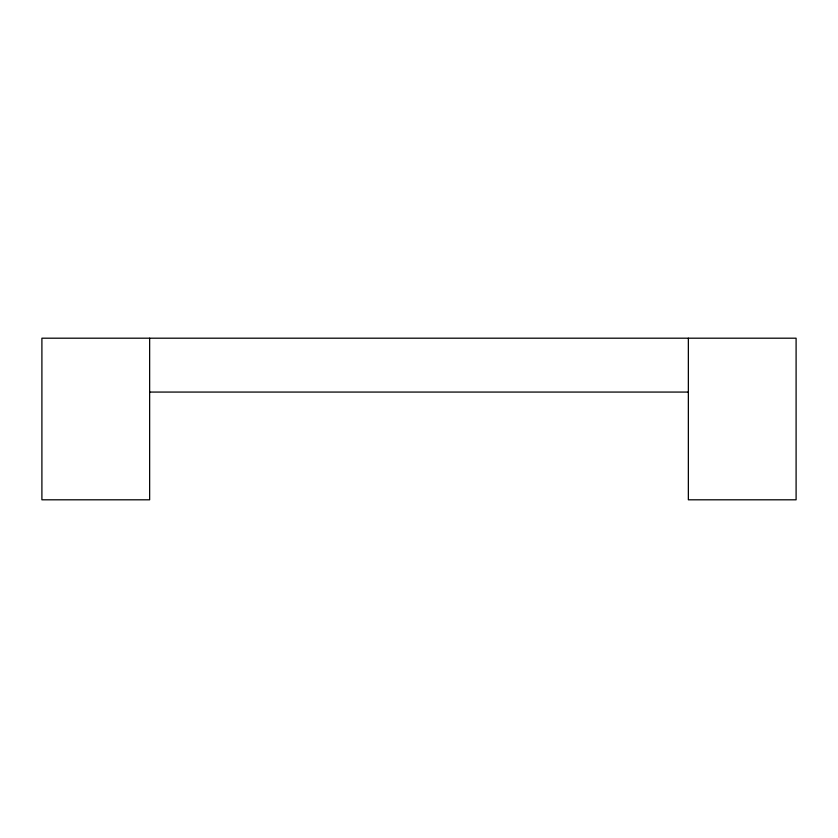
<?xml version="1.0" encoding="UTF-8"?>
<svg xmlns="http://www.w3.org/2000/svg" width="838" height="838" viewBox="0 0 838 838"><rect width="100%" height="100%" fill="white"/><g stroke="black" fill="none" stroke-linecap="round" stroke-linejoin="round"><path stroke-width="1.26" d="M149.646 392.069L688.354 392.069M688.354 338.196L688.354 499.804L796.1 499.804L796.1 338.196L41.9 338.196L41.9 499.804L149.646 499.804L149.646 338.196"/></g></svg>
